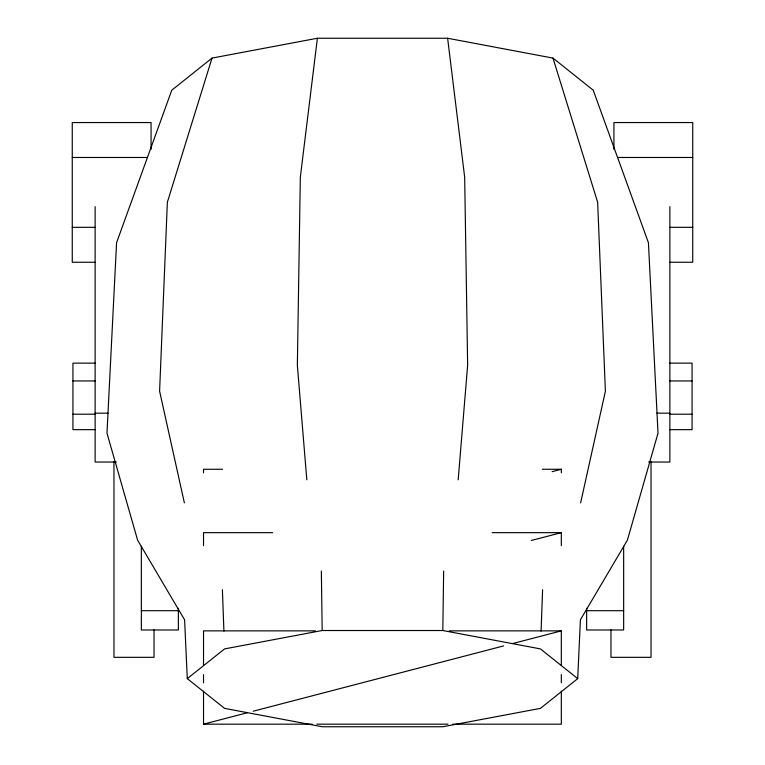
<?xml version="1.0" encoding="UTF-8"?>
<svg xmlns="http://www.w3.org/2000/svg" width="765" height="765" viewBox="0 0 765 765"><rect width="100%" height="100%" fill="white"/><g stroke="black" fill="none" stroke-linecap="round" stroke-linejoin="round"><path stroke-width="1.15" d="M577.709 678.631L580.396 619.813L627.396 540.176L658.024 433.133L648.424 242.715L593.229 90.194L552.98 58.092L447.621 38.25L317.379 38.25L212.02 58.092L171.771 90.194L116.576 242.715L106.976 433.133L137.604 540.176L184.604 619.813L187.291 678.631L224.575 708.371L322.18 726.75L442.82 726.75L540.425 708.371L577.709 678.631L540.425 648.902L442.82 630.523L443.652 571.034M541.085 631.135L542.605 589.672M458.178 479.818L467.645 365.221L464.671 177.174L447.621 38.25M317.379 38.25L300.329 177.174L297.356 365.221L306.822 479.818M580.625 502.873L605.402 391.164L597.637 202.209L552.98 58.092M212.02 58.092L167.363 202.209L159.598 391.164L184.375 502.873M187.291 678.631L224.575 648.902L322.18 630.523L442.82 630.523M552.101 471.68L561.328 469.27L561.328 472.818M531.321 540.482L561.328 532.66L561.328 545.655M203.519 691.101L203.519 724.178L247.382 712.741M253.148 711.23L503.619 645.918M512.856 643.508L561.328 630.867L561.328 665.12M72.264 157.475L147.492 157.475M617.508 157.475L692.736 157.475M72.264 227.32L94.946 227.32M670.054 227.32L692.736 227.32M94.946 262.242L72.264 262.242L72.264 122.553L151.068 122.553L151.068 149.328M670.054 262.242L692.736 262.242L692.736 122.553L613.932 122.553L613.932 149.328M95.195 363.136L72.933 363.136L72.933 429.672L95.195 429.672M669.805 363.136L692.067 363.136L692.067 429.672L669.805 429.672M72.933 380.941L95.195 380.941M669.805 380.941L692.067 380.941M95.128 413.176L108.104 413.176M656.896 413.176L669.872 413.176M72.933 414.209L95.195 414.209M669.805 414.209L692.067 414.209M116.366 462.041L95.128 462.041L95.128 206.636M648.634 462.041L669.872 462.041L669.872 206.636M222.605 469.27L203.519 469.27L203.519 472.818M542.251 469.27L561.328 469.27M272.694 532.66L203.519 532.66L203.519 545.655M492.153 532.66L561.328 532.66M141.353 610.7L178.369 610.7M586.631 610.7L623.647 610.7M315.629 630.867L203.519 630.867L203.519 665.12M449.218 630.867L561.328 630.867M203.519 724.178L312.053 724.178M316.825 724.178L448.022 724.178M452.794 724.178L561.328 724.178L561.328 691.101M222.395 589.672L223.916 631.135M321.348 571.034L322.18 630.523M651.044 461.563L651.044 657.326L610.967 657.326L610.967 629.872M623.647 546.267L623.647 629.987L586.631 629.987L586.631 608.318M561.328 674.567L561.328 682.839M203.519 674.567L203.519 682.839M178.369 608.318L178.369 629.987L141.353 629.987L141.353 546.267M154.033 629.872L154.033 657.326L113.956 657.326L113.956 461.563"/></g></svg>
